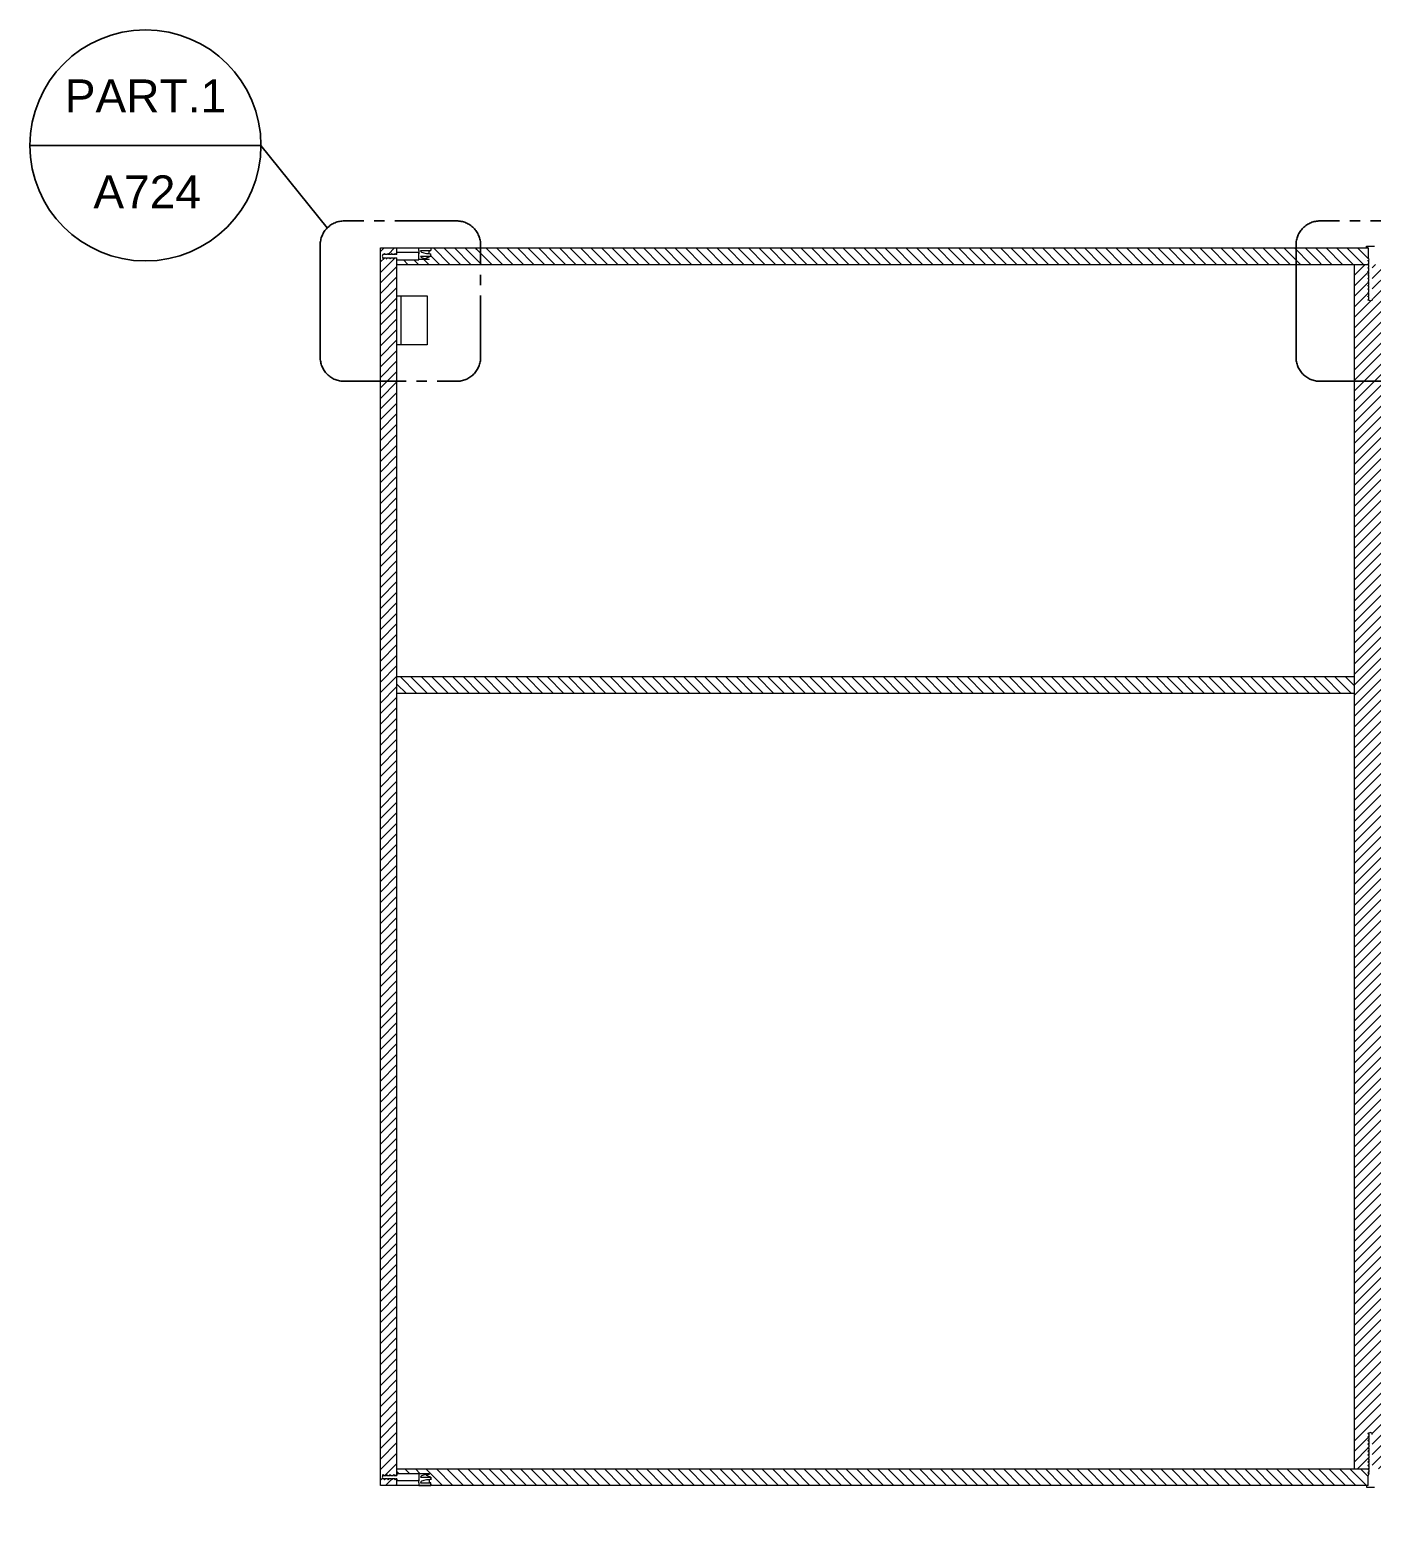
# Model space of a CAD drawing. Header units: inches. Extents: x 71 to 1987, y -506 to 120.
# Drawn here: x 888.1 to 969.4, y -20.8 to 70 of the extents above; entities that cross this region are included whole.
import ezdxf
from ezdxf.enums import TextEntityAlignment as Align

# ---------------------------------------------------------------- set-up
doc = ezdxf.new("R2010")
doc.units = ezdxf.units.IN
doc.header["$MEASUREMENT"] = 0
doc.linetypes.add('ACAD_ISO04W100', pattern=[30, 24, -3, 0, -3])
doc.linetypes.add('CENTER2', pattern=[1.125, 0.75, -0.125, 0.125, -0.125])
doc.layers.add('A-SECT A-MCUT', color=7, linetype='Continuous', lineweight=35)
doc.layers.add('assi', color=4, linetype='ACAD_ISO04W100')
doc.layers.add('viti', color=6, linetype='Continuous')
doc.styles.add('ARIAL', font='arial.ttf')

msp = doc.modelspace()

# ---------------------------------------------------------------- hatches: boundary and pattern name
at = {"layer": 'assi'}
h = msp.add_hatch(dxfattribs=at)
h.set_pattern_fill('ANSI31', color=256, scale=3.6)
h.paths.add_polyline_path([(910.302, 56.153), (910.142, 56.153), (910.116, 56.075), (910.085, 56.106), (910.1, 56.153), (909.925, 56.153), (909.899, 56.075), (909.868, 56.106), (909.884, 56.153), (909.709, 56.153), (909.683, 56.075), (909.652, 56.106), (909.668, 56.153), (909.493, 56.153), (909.467, 56.075), (909.436, 56.106), (909.448, 56.142, -0.339949), (909.44, 56.34), (909.515, 56.34), (909.541, 56.417), (909.572, 56.386), (909.556, 56.34), (909.731, 56.34), (909.757, 56.417), (909.788, 56.386), (909.772, 56.34), (909.947, 56.34), (909.973, 56.417), (910.004, 56.386), (909.988, 56.34), (910.163, 56.34), (910.189, 56.417), (910.22, 56.386), (910.205, 56.34), (910.302, 56.34), (910.302, 56.472), (910.302, 56.746), (909.302, 56.746), (909.302, 48.514), (910.302, 48.514)])
h.paths.add_polyline_path([(910.302, 48.514), (909.302, 48.514), (909.302, -18.254), (910.302, -18.254), (910.302, -17.847), (910.205, -17.847), (910.22, -17.894), (910.194, -17.92), (910.152, -17.847), (909.988, -17.847), (910.004, -17.894), (909.978, -17.92), (909.936, -17.847), (909.772, -17.847), (909.788, -17.894), (909.762, -17.92), (909.72, -17.847), (909.556, -17.847), (909.572, -17.894), (909.545, -17.92), (909.503, -17.847), (909.44, -17.847, -0.339949), (909.448, -17.65), (909.436, -17.614), (909.462, -17.587), (909.504, -17.66), (909.668, -17.66), (909.652, -17.614), (909.678, -17.587), (909.72, -17.66), (909.884, -17.66), (909.868, -17.614), (909.895, -17.587), (909.937, -17.66), (910.1, -17.66), (910.085, -17.614), (910.111, -17.587), (910.153, -17.66), (910.302, -17.66), (910.302, -17.528)])
h.paths.add_polyline_path([(970.302, 48.514), (968.302, 48.514), (968.302, -17.254), (969.151, -17.254), (969.162, -17.243), (969.195, -17.254), (969.209, -17.254), (969.209, -17.083), (969.131, -17.057), (969.162, -17.026), (969.209, -17.042), (969.209, -16.867), (969.131, -16.841), (969.162, -16.81), (969.209, -16.826), (969.209, -16.651), (969.131, -16.625), (969.162, -16.594), (969.209, -16.61), (969.209, -16.435), (969.131, -16.409), (969.162, -16.378), (969.209, -16.393), (969.209, -16.219), (969.131, -16.192), (969.162, -16.162), (969.209, -16.177), (969.209, -16.002), (969.131, -15.976), (969.162, -15.945), (969.209, -15.961), (969.209, -15.786), (969.131, -15.76), (969.162, -15.729), (969.209, -15.745), (969.209, -15.57), (969.131, -15.544), (969.162, -15.513), (969.209, -15.529), (969.209, -15.354), (969.131, -15.328), (969.162, -15.297), (969.209, -15.312), (969.209, -15.138), (969.131, -15.112), (969.162, -15.081), (969.198, -15.093, -0.339949), (969.396, -15.085), (969.396, -15.159), (969.473, -15.185), (969.442, -15.216), (969.396, -15.201), (969.396, -15.375), (969.473, -15.401), (969.442, -15.432), (969.396, -15.417), (969.396, -15.592), (969.473, -15.618), (969.442, -15.649), (969.396, -15.633), (969.396, -15.808), (969.473, -15.834), (969.442, -15.865), (969.396, -15.849), (969.396, -16.024), (969.473, -16.05), (969.442, -16.081), (969.396, -16.065), (969.396, -16.24), (969.473, -16.266), (969.442, -16.297), (969.396, -16.281), (969.396, -16.456), (969.473, -16.482), (969.442, -16.513), (969.396, -16.498), (969.396, -16.673), (969.473, -16.699), (969.442, -16.729), (969.396, -16.714), (969.396, -16.889), (969.473, -16.915), (969.442, -16.946), (969.396, -16.93), (969.396, -17.105), (969.473, -17.131), (969.442, -17.162), (969.396, -17.146), (969.396, -17.254), (970.302, -17.254)])
h.paths.add_polyline_path([(970.302, 55.746), (969.396, 55.746), (969.396, 55.639), (969.442, 55.655), (969.469, 55.628), (969.442, 55.613), (969.396, 55.598), (969.396, 55.423), (969.442, 55.438), (969.469, 55.412), (969.442, 55.397), (969.396, 55.381), (969.396, 55.206), (969.442, 55.222), (969.469, 55.196), (969.442, 55.181), (969.396, 55.165), (969.396, 54.99), (969.442, 55.006), (969.469, 54.98), (969.442, 54.965), (969.396, 54.949), (969.396, 54.774), (969.442, 54.79), (969.469, 54.764), (969.442, 54.748), (969.396, 54.733), (969.396, 54.558), (969.442, 54.574), (969.469, 54.547), (969.442, 54.532), (969.396, 54.517), (969.396, 54.342), (969.442, 54.357), (969.469, 54.331), (969.442, 54.316), (969.396, 54.3), (969.396, 54.126), (969.442, 54.141), (969.469, 54.115), (969.442, 54.1), (969.396, 54.084), (969.396, 53.909), (969.442, 53.925), (969.469, 53.899), (969.442, 53.884), (969.396, 53.868), (969.396, 53.693), (969.442, 53.709), (969.469, 53.683), (969.442, 53.668), (969.396, 53.652), (969.396, 53.578, -0.339949), (969.198, 53.585), (969.162, 53.573), (969.136, 53.599), (969.162, 53.615), (969.209, 53.63), (969.209, 53.805), (969.162, 53.789), (969.136, 53.816), (969.162, 53.831), (969.209, 53.846), (969.209, 54.021), (969.162, 54.006), (969.136, 54.032), (969.162, 54.047), (969.209, 54.063), (969.209, 54.238), (969.162, 54.222), (969.136, 54.248), (969.162, 54.263), (969.209, 54.279), (969.209, 54.454), (969.162, 54.438), (969.136, 54.464), (969.162, 54.479), (969.209, 54.495), (969.209, 54.67), (969.162, 54.654), (969.136, 54.68), (969.162, 54.696), (969.209, 54.711), (969.209, 54.886), (969.162, 54.87), (969.136, 54.897), (969.162, 54.912), (969.209, 54.927), (969.209, 55.102), (969.162, 55.087), (969.136, 55.113), (969.162, 55.128), (969.209, 55.144), (969.209, 55.318), (969.162, 55.303), (969.136, 55.329), (969.162, 55.344), (969.209, 55.36), (969.209, 55.535), (969.162, 55.519), (969.136, 55.545), (969.162, 55.56), (969.209, 55.576), (969.209, 55.746), (969.195, 55.746), (969.162, 55.735), (969.151, 55.746), (968.302, 55.746), (968.302, 48.514), (970.302, 48.514)])
h.paths.add_polyline_path([(1029.302, 56.746), (1028.302, 56.746), (1028.302, 56.34), (1028.4, 56.34), (1028.384, 56.386), (1028.415, 56.417), (1028.441, 56.34), (1028.616, 56.34), (1028.6, 56.386), (1028.631, 56.417), (1028.657, 56.34), (1028.832, 56.34), (1028.817, 56.386), (1028.848, 56.417), (1028.874, 56.34), (1029.048, 56.34), (1029.033, 56.386), (1029.064, 56.417), (1029.09, 56.34), (1029.164, 56.34, -0.339949), (1029.156, 56.142), (1029.168, 56.106), (1029.137, 56.075), (1029.111, 56.153), (1028.936, 56.153), (1028.952, 56.106), (1028.921, 56.075), (1028.895, 56.153), (1028.72, 56.153), (1028.736, 56.106), (1028.705, 56.075), (1028.679, 56.153), (1028.504, 56.153), (1028.52, 56.106), (1028.489, 56.075), (1028.463, 56.153), (1028.302, 56.153), (1028.302, 56.021), (1028.302, -17.66), (1028.463, -17.66), (1028.478, -17.614), (1028.494, -17.587), (1028.566, -17.66), (1028.679, -17.66), (1028.695, -17.614), (1028.71, -17.587), (1028.783, -17.66), (1028.895, -17.66), (1028.911, -17.614), (1028.926, -17.587), (1028.999, -17.66), (1029.111, -17.66), (1029.127, -17.614), (1029.142, -17.587), (1029.146, -17.639, -0.36519), (1029.164, -17.847), (1029.09, -17.847), (1029.074, -17.894), (1029.059, -17.92), (1028.986, -17.847), (1028.874, -17.847), (1028.858, -17.894), (1028.843, -17.92), (1028.77, -17.847), (1028.657, -17.847), (1028.642, -17.894), (1028.627, -17.92), (1028.554, -17.847), (1028.441, -17.847), (1028.426, -17.894), (1028.41, -17.92), (1028.338, -17.847), (1028.302, -17.847), (1028.302, -17.979), (1028.302, -18.254), (1029.302, -18.254)])
h.paths.add_polyline_path([(909.559, -37.106), (908.881, -37.106), (908.792, -37.056), (908.759, -37.056), (908.759, -36.656), (908.792, -36.656), (908.881, -36.606), (909.559, -36.606), (909.559, -36.356), (908.559, -36.356), (908.559, -44.588), (909.559, -44.588)])
h.paths.add_polyline_path([(909.559, -44.588), (908.559, -44.588), (908.559, -111.356), (909.559, -111.356), (909.559, -111.106), (908.881, -111.106), (908.792, -111.056), (908.759, -111.056), (908.759, -110.656), (908.792, -110.656), (908.881, -110.606), (909.559, -110.606)])
h.paths.add_polyline_path([(969.559, -44.588), (967.559, -44.588), (967.559, -110.356), (968.309, -110.356), (968.309, -109.556), (968.759, -109.556), (968.809, -109.677), (968.809, -110.356), (969.559, -110.356)])
h.paths.add_polyline_path([(969.559, -37.356), (968.809, -37.356), (968.809, -38.156), (968.359, -38.156), (968.309, -38.034), (968.309, -37.356), (967.559, -37.356), (967.559, -44.588), (969.559, -44.588)])
h.paths.add_polyline_path([(1028.559, -36.356), (1027.559, -36.356), (1027.559, -36.606), (1028.359, -36.606), (1028.359, -37.056), (1028.238, -37.106), (1027.559, -37.106), (1027.559, -110.606), (1028.359, -110.606), (1028.359, -111.056), (1028.238, -111.106), (1027.559, -111.106), (1027.559, -111.356), (1028.559, -111.356)])

# ---------------------------------------------------------------- linework, layer by layer
for p, q in [((909.302, -18.254), (909.302, 56.746)), ((909.302, 56.746), (969.158, 56.746)), ((910.302, 56.34), (910.302, 56.746)), ((910.302, -17.66), (910.302, 56.153)), ((910.302, 55.746), (969.209, 55.746)), ((968.302, 55.746), (968.302, -17.254)), ((968.302, 30.746), (910.302, 30.746)), ((968.302, 29.746), (910.302, 29.746)), ((910.302, -17.254), (969.151, -17.254)), ((910.302, -18.254), (910.302, -17.847)), ((969.195, -17.254), (969.209, -17.254)), ((969.158, -18.254), (909.302, -18.254))]:
    msp.add_line(p, q)
at = {"layer": 'A-SECT A-MCUT'}
for p, q in [((888.059, 62.959), (902.059, 62.959)), ((902.059, 62.959), (906.077, 57.959))]:
    msp.add_line(p, q, dxfattribs=at)
at = {"layer": 'A-SECT A-MCUT', "linetype": 'CENTER2', "ltscale": 5}
for points in [[(905.65, 50.121, 0.414214), (907.108, 48.663), (913.914, 48.663, 0.414214), (915.372, 50.121), (915.372, 56.927, 0.414214), (913.914, 58.386), (907.108, 58.386, 0.414214), (905.65, 56.927), (905.65, 50.121), (905.65, 56.927)], [(964.787, 50.121, 0.414214), (966.245, 48.663), (973.051, 48.663, 0.414214), (974.51, 50.121), (974.51, 56.927, 0.414214), (973.051, 58.386), (966.245, 58.386, 0.414214), (964.787, 56.927), (964.787, 50.121), (964.787, 56.927)]]:
    msp.add_lwpolyline(points, format="xyb", dxfattribs=at)
at = {"layer": 'A-SECT A-MCUT'}
msp.add_circle((895.059, 62.959), 7, dxfattribs=at)
at = {"layer": 'assi', "linetype": 'Continuous'}
for p, q in [((912.875, 55.746), (912.351, 56.27)), ((913.511, 55.746), (912.511, 56.746)), ((914.147, 55.746), (913.147, 56.746)), ((914.784, 55.746), (913.784, 56.746)), ((915.141, 56.026), (914.42, 56.746)), ((915.141, 56.662), (915.056, 56.746)), ((916.056, 55.746), (915.141, 56.662)), ((916.693, 55.746), (915.693, 56.746)), ((917.329, 55.746), (916.329, 56.746)), ((917.966, 55.746), (916.966, 56.746)), ((918.602, 55.746), (917.602, 56.746)), ((919.238, 55.746), (918.238, 56.746)), ((919.875, 55.746), (918.875, 56.746)), ((920.511, 55.746), (919.511, 56.746)), ((921.148, 55.746), (920.148, 56.746)), ((921.784, 55.746), (920.784, 56.746)), ((922.42, 55.746), (921.42, 56.746)), ((923.057, 55.746), (922.057, 56.746)), ((923.693, 55.746), (922.693, 56.746)), ((924.33, 55.746), (923.33, 56.746)), ((924.966, 55.746), (923.966, 56.746)), ((925.602, 55.746), (924.602, 56.746)), ((926.239, 55.746), (925.239, 56.746)), ((926.875, 55.746), (925.875, 56.746)), ((927.512, 55.746), (926.512, 56.746)), ((928.148, 55.746), (927.148, 56.746)), ((928.784, 55.746), (927.784, 56.746)), ((929.421, 55.746), (928.421, 56.746)), ((930.057, 55.746), (929.057, 56.746)), ((930.694, 55.746), (929.694, 56.746)), ((931.33, 55.746), (930.33, 56.746)), ((931.966, 55.746), (930.966, 56.746)), ((932.603, 55.746), (931.603, 56.746)), ((933.239, 55.746), (932.239, 56.746)), ((933.876, 55.746), (932.876, 56.746)), ((934.512, 55.746), (933.512, 56.746)), ((935.148, 55.746), (934.148, 56.746)), ((935.785, 55.746), (934.785, 56.746)), ((936.421, 55.746), (935.421, 56.746)), ((937.058, 55.746), (936.058, 56.746)), ((937.694, 55.746), (936.694, 56.746)), ((938.33, 55.746), (937.33, 56.746)), ((938.967, 55.746), (937.967, 56.746)), ((939.603, 55.746), (938.603, 56.746)), ((940.24, 55.746), (939.24, 56.746)), ((940.876, 55.746), (939.876, 56.746)), ((941.512, 55.746), (940.512, 56.746)), ((942.149, 55.746), (941.149, 56.746)), ((942.785, 55.746), (941.785, 56.746)), ((943.422, 55.746), (942.422, 56.746)), ((944.058, 55.746), (943.058, 56.746)), ((944.694, 55.746), (943.694, 56.746)), ((945.331, 55.746), (944.331, 56.746)), ((945.967, 55.746), (944.967, 56.746)), ((946.604, 55.746), (945.604, 56.746)), ((947.24, 55.746), (946.24, 56.746)), ((947.876, 55.746), (946.876, 56.746)), ((948.513, 55.746), (947.513, 56.746)), ((949.149, 55.746), (948.149, 56.746)), ((949.785, 55.746), (948.785, 56.746)), ((950.422, 55.746), (949.422, 56.746)), ((951.058, 55.746), (950.058, 56.746)), ((951.695, 55.746), (950.695, 56.746)), ((952.331, 55.746), (951.331, 56.746)), ((952.967, 55.746), (951.967, 56.746)), ((953.604, 55.746), (952.604, 56.746)), ((954.24, 55.746), (953.24, 56.746)), ((954.877, 55.746), (953.877, 56.746)), ((955.513, 55.746), (954.513, 56.746)), ((956.149, 55.746), (955.149, 56.746)), ((956.786, 55.746), (955.786, 56.746)), ((957.422, 55.746), (956.422, 56.746)), ((958.059, 55.746), (957.059, 56.746)), ((958.695, 55.746), (957.695, 56.746)), ((959.331, 55.746), (958.331, 56.746)), ((959.968, 55.746), (958.968, 56.746)), ((960.604, 55.746), (959.604, 56.746)), ((961.241, 55.746), (960.241, 56.746)), ((961.877, 55.746), (960.877, 56.746)), ((962.513, 55.746), (961.513, 56.746)), ((963.15, 55.746), (962.15, 56.746)), ((963.786, 55.746), (962.786, 56.746)), ((964.423, 55.746), (963.423, 56.746)), ((965.059, 55.746), (964.059, 56.746)), ((965.695, 55.746), (964.695, 56.746)), ((966.162, 55.916), (965.332, 56.746)), ((966.162, 56.552), (965.968, 56.746)), ((966.968, 55.746), (966.162, 56.552)), ((967.605, 55.746), (966.605, 56.746)), ((968.241, 55.746), (967.241, 56.746)), ((968.877, 55.746), (967.877, 56.746)), ((969.178, 56.082), (968.514, 56.746)), ((969.158, 56.739), (969.15, 56.746)), ((910.329, 55.746), (910.302, 55.773)), ((910.965, 55.746), (910.691, 56.021)), ((911.602, 55.746), (911.327, 56.021)), ((912.238, 55.746), (911.938, 56.046)), ((915.42, 55.746), (915.141, 56.026)), ((966.332, 55.746), (966.162, 55.916)), ((910.873, 29.746), (910.302, 30.317)), ((911.509, 29.746), (910.509, 30.746)), ((912.146, 29.746), (911.146, 30.746)), ((912.782, 29.746), (911.782, 30.746)), ((913.419, 29.746), (912.419, 30.746)), ((914.055, 29.746), (913.055, 30.746)), ((914.691, 29.746), (913.691, 30.746)), ((915.328, 29.746), (914.328, 30.746)), ((915.964, 29.746), (914.964, 30.746)), ((916.601, 29.746), (915.601, 30.746)), ((917.237, 29.746), (916.237, 30.746)), ((917.873, 29.746), (916.873, 30.746)), ((918.51, 29.746), (917.51, 30.746)), ((919.146, 29.746), (918.146, 30.746)), ((919.783, 29.746), (918.783, 30.746)), ((920.419, 29.746), (919.419, 30.746)), ((921.055, 29.746), (920.055, 30.746)), ((921.692, 29.746), (920.692, 30.746)), ((922.328, 29.746), (921.328, 30.746)), ((922.965, 29.746), (921.965, 30.746)), ((923.601, 29.746), (922.601, 30.746)), ((924.237, 29.746), (923.237, 30.746)), ((924.874, 29.746), (923.874, 30.746)), ((925.51, 29.746), (924.51, 30.746)), ((926.147, 29.746), (925.147, 30.746)), ((926.783, 29.746), (925.783, 30.746)), ((927.419, 29.746), (926.419, 30.746)), ((928.056, 29.746), (927.056, 30.746)), ((928.692, 29.746), (927.692, 30.746)), ((929.329, 29.746), (928.329, 30.746)), ((929.965, 29.746), (928.965, 30.746)), ((930.601, 29.746), (929.601, 30.746)), ((931.238, 29.746), (930.238, 30.746)), ((931.874, 29.746), (930.874, 30.746)), ((932.511, 29.746), (931.511, 30.746)), ((933.147, 29.746), (932.147, 30.746)), ((933.783, 29.746), (932.783, 30.746)), ((934.42, 29.746), (933.42, 30.746)), ((935.056, 29.746), (934.056, 30.746)), ((935.693, 29.746), (934.693, 30.746)), ((936.329, 29.746), (935.329, 30.746)), ((936.965, 29.746), (935.965, 30.746)), ((937.602, 29.746), (936.602, 30.746)), ((938.238, 29.746), (937.238, 30.746)), ((938.875, 29.746), (937.875, 30.746)), ((939.511, 29.746), (938.511, 30.746)), ((940.147, 29.746), (939.147, 30.746)), ((940.784, 29.746), (939.784, 30.746)), ((941.42, 29.746), (940.42, 30.746)), ((942.056, 29.746), (941.056, 30.746)), ((942.693, 29.746), (941.693, 30.746)), ((943.329, 29.746), (942.329, 30.746)), ((943.966, 29.746), (942.966, 30.746)), ((944.602, 29.746), (943.602, 30.746)), ((945.238, 29.746), (944.238, 30.746)), ((945.875, 29.746), (944.875, 30.746)), ((946.511, 29.746), (945.511, 30.746)), ((947.148, 29.746), (946.148, 30.746)), ((947.784, 29.746), (946.784, 30.746)), ((948.42, 29.746), (947.42, 30.746)), ((949.057, 29.746), (948.057, 30.746)), ((949.693, 29.746), (948.693, 30.746)), ((950.33, 29.746), (949.33, 30.746)), ((950.966, 29.746), (949.966, 30.746)), ((951.602, 29.746), (950.602, 30.746)), ((952.239, 29.746), (951.239, 30.746)), ((952.875, 29.746), (951.875, 30.746)), ((953.512, 29.746), (952.512, 30.746)), ((954.148, 29.746), (953.148, 30.746)), ((954.784, 29.746), (953.784, 30.746)), ((955.421, 29.746), (954.421, 30.746)), ((956.057, 29.746), (955.057, 30.746)), ((956.694, 29.746), (955.694, 30.746)), ((957.33, 29.746), (956.33, 30.746)), ((957.966, 29.746), (956.966, 30.746)), ((958.603, 29.746), (957.603, 30.746)), ((959.239, 29.746), (958.239, 30.746)), ((959.876, 29.746), (958.876, 30.746)), ((960.512, 29.746), (959.512, 30.746)), ((961.148, 29.746), (960.148, 30.746)), ((961.785, 29.746), (960.785, 30.746)), ((962.421, 29.746), (961.421, 30.746)), ((963.058, 29.746), (962.058, 30.746)), ((963.694, 29.746), (962.694, 30.746)), ((964.33, 29.746), (963.33, 30.746)), ((964.967, 29.746), (963.967, 30.746)), ((965.603, 29.746), (964.603, 30.746)), ((966.24, 29.746), (965.24, 30.746)), ((966.876, 29.746), (965.876, 30.746)), ((967.512, 29.746), (966.512, 30.746)), ((968.149, 29.746), (967.149, 30.746)), ((968.302, 30.229), (967.785, 30.746)), ((910.418, -17.528), (910.302, -17.413)), ((911.054, -17.528), (910.78, -17.254)), ((911.716, -17.554), (911.416, -17.254)), ((913.053, -18.254), (912.053, -17.254)), ((913.689, -18.254), (912.689, -17.254)), ((914.325, -18.254), (913.325, -17.254)), ((914.962, -18.254), (913.962, -17.254)), ((915.598, -18.254), (914.598, -17.254)), ((916.235, -18.254), (915.235, -17.254)), ((916.871, -18.254), (915.871, -17.254)), ((917.507, -18.254), (916.507, -17.254)), ((918.144, -18.254), (917.144, -17.254)), ((918.78, -18.254), (917.78, -17.254)), ((919.417, -18.254), (918.417, -17.254)), ((920.053, -18.254), (919.053, -17.254)), ((920.689, -18.254), (919.689, -17.254)), ((921.326, -18.254), (920.326, -17.254)), ((921.962, -18.254), (920.962, -17.254)), ((922.599, -18.254), (921.599, -17.254)), ((923.235, -18.254), (922.235, -17.254)), ((923.871, -18.254), (922.871, -17.254)), ((924.508, -18.254), (923.508, -17.254)), ((925.144, -18.254), (924.144, -17.254)), ((925.78, -18.254), (924.78, -17.254)), ((926.417, -18.254), (925.417, -17.254)), ((927.053, -18.254), (926.053, -17.254)), ((927.69, -18.254), (926.69, -17.254)), ((928.326, -18.254), (927.326, -17.254)), ((928.962, -18.254), (927.962, -17.254)), ((929.599, -18.254), (928.599, -17.254)), ((930.235, -18.254), (929.235, -17.254)), ((930.872, -18.254), (929.872, -17.254)), ((931.508, -18.254), (930.508, -17.254)), ((932.144, -18.254), (931.144, -17.254)), ((932.781, -18.254), (931.781, -17.254)), ((933.417, -18.254), (932.417, -17.254)), ((934.054, -18.254), (933.054, -17.254)), ((934.69, -18.254), (933.69, -17.254)), ((935.326, -18.254), (934.326, -17.254)), ((935.963, -18.254), (934.963, -17.254)), ((936.599, -18.254), (935.599, -17.254)), ((937.236, -18.254), (936.236, -17.254)), ((937.872, -18.254), (936.872, -17.254)), ((938.508, -18.254), (937.508, -17.254)), ((939.145, -18.254), (938.145, -17.254)), ((939.781, -18.254), (938.781, -17.254)), ((940.418, -18.254), (939.418, -17.254)), ((941.054, -18.254), (940.054, -17.254)), ((941.69, -18.254), (940.69, -17.254)), ((942.327, -18.254), (941.327, -17.254)), ((942.963, -18.254), (941.963, -17.254)), ((943.6, -18.254), (942.6, -17.254)), ((944.236, -18.254), (943.236, -17.254)), ((944.872, -18.254), (943.872, -17.254)), ((945.509, -18.254), (944.509, -17.254)), ((946.145, -18.254), (945.145, -17.254)), ((946.782, -18.254), (945.782, -17.254)), ((947.418, -18.254), (946.418, -17.254)), ((948.054, -18.254), (947.054, -17.254)), ((948.691, -18.254), (947.691, -17.254)), ((949.327, -18.254), (948.327, -17.254)), ((949.964, -18.254), (948.964, -17.254)), ((950.6, -18.254), (949.6, -17.254)), ((951.236, -18.254), (950.236, -17.254)), ((951.873, -18.254), (950.873, -17.254)), ((952.509, -18.254), (951.509, -17.254)), ((953.146, -18.254), (952.146, -17.254)), ((953.782, -18.254), (952.782, -17.254)), ((954.418, -18.254), (953.418, -17.254)), ((955.055, -18.254), (954.055, -17.254)), ((955.691, -18.254), (954.691, -17.254)), ((956.328, -18.254), (955.328, -17.254)), ((956.964, -18.254), (955.964, -17.254)), ((957.6, -18.254), (956.6, -17.254)), ((958.237, -18.254), (957.237, -17.254)), ((958.873, -18.254), (957.873, -17.254)), ((959.509, -18.254), (958.509, -17.254)), ((960.146, -18.254), (959.146, -17.254)), ((960.782, -18.254), (959.782, -17.254)), ((961.419, -18.254), (960.419, -17.254)), ((962.055, -18.254), (961.055, -17.254)), ((962.691, -18.254), (961.691, -17.254)), ((963.328, -18.254), (962.328, -17.254)), ((963.964, -18.254), (962.964, -17.254)), ((964.601, -18.254), (963.601, -17.254)), ((965.237, -18.254), (964.237, -17.254)), ((965.873, -18.254), (964.873, -17.254)), ((966.51, -18.254), (965.51, -17.254)), ((967.146, -18.254), (966.146, -17.254)), ((967.783, -18.254), (966.783, -17.254)), ((968.419, -18.254), (967.419, -17.254)), ((969.055, -18.254), (968.055, -17.254)), ((969.158, -17.72), (968.692, -17.254)), ((912.416, -18.254), (912.348, -18.186))]:
    msp.add_line(p, q, dxfattribs=at)
at = {"layer": 'viti'}
for p, q in [((909.515, 56.34), (909.44, 56.34)), ((909.53, 56.386), (909.515, 56.34)), ((909.545, 56.413), (909.53, 56.386)), ((909.572, 56.386), (909.545, 56.413)), ((909.556, 56.34), (909.572, 56.386)), ((909.731, 56.34), (909.556, 56.34)), ((909.747, 56.386), (909.731, 56.34)), ((909.762, 56.413), (909.747, 56.386)), ((909.788, 56.386), (909.762, 56.413)), ((909.772, 56.34), (909.788, 56.386)), ((909.947, 56.34), (909.772, 56.34)), ((909.963, 56.386), (909.947, 56.34)), ((909.978, 56.413), (909.963, 56.386)), ((910.004, 56.386), (909.978, 56.413)), ((909.988, 56.34), (910.004, 56.386)), ((910.163, 56.34), (909.988, 56.34)), ((910.179, 56.386), (910.163, 56.34)), ((910.194, 56.413), (910.179, 56.386)), ((910.22, 56.386), (910.194, 56.413)), ((910.205, 56.34), (910.22, 56.386)), ((910.302, 56.34), (910.205, 56.34)), ((910.302, 56.34), (910.302, 56.472)), ((911.622, 56.472), (910.302, 56.472)), ((911.622, 56.597), (911.622, 56.746)), ((911.622, 56.746), (912.348, 56.746)), ((911.622, 56.597), (911.622, 56.396)), ((911.622, 56.021), (911.622, 56.472)), ((911.622, 56.046), (911.622, 56.396)), ((911.726, 56.595), (912.348, 56.597)), ((912.257, 56.398), (912.257, 56.547)), ((912.348, 56.746), (912.348, 56.597)), ((912.351, 56.251), (912.351, 56.396)), ((912.351, 56.296), (912.351, 56.251)), ((969.058, 56.746), (969.058, 56.846)), ((969.058, 56.846), (969.547, 56.846)), ((969.158, 56.746), (969.058, 56.746)), ((969.158, 56.746), (969.158, 56.146)), ((909.452, 56.153), (909.436, 56.106)), ((909.436, 56.106), (909.462, 56.08)), ((909.44, 56.153), (909.452, 56.153)), ((909.462, 56.08), (909.477, 56.106)), ((909.477, 56.106), (909.493, 56.153)), ((909.493, 56.153), (909.668, 56.153)), ((909.668, 56.153), (909.652, 56.106)), ((909.652, 56.106), (909.678, 56.08)), ((909.678, 56.08), (909.694, 56.106)), ((909.694, 56.106), (909.709, 56.153)), ((909.709, 56.153), (909.884, 56.153)), ((909.884, 56.153), (909.868, 56.106)), ((909.868, 56.106), (909.895, 56.08)), ((909.895, 56.08), (909.91, 56.106)), ((909.91, 56.106), (909.925, 56.153)), ((909.925, 56.153), (910.1, 56.153)), ((910.1, 56.153), (910.085, 56.106)), ((910.085, 56.106), (910.111, 56.08)), ((910.111, 56.08), (910.126, 56.106)), ((910.126, 56.106), (910.142, 56.153)), ((910.142, 56.153), (910.302, 56.153)), ((910.302, 56.021), (910.302, 56.153)), ((910.302, 56.021), (911.622, 56.021)), ((912.26, 56.046), (911.622, 56.046)), ((911.73, 56.251), (912.351, 56.251)), ((912.084, 56.094), (912.084, 56.151)), ((912.26, 56.046), (912.26, 56.076)), ((969.136, 55.978), (969.162, 55.993)), ((969.162, 55.951), (969.136, 55.978)), ((969.136, 55.761), (969.162, 55.776)), ((969.162, 55.735), (969.136, 55.761)), ((969.136, 55.545), (969.162, 55.56)), ((969.162, 55.519), (969.136, 55.545)), ((969.162, 55.993), (969.209, 56.008)), ((969.209, 55.967), (969.162, 55.951)), ((969.162, 55.776), (969.209, 55.792)), ((969.209, 55.751), (969.162, 55.735)), ((969.162, 55.56), (969.209, 55.576)), ((969.209, 55.535), (969.162, 55.519)), ((969.162, 55.344), (969.209, 55.36)), ((969.209, 55.792), (969.209, 55.967)), ((969.209, 55.576), (969.209, 55.751)), ((969.209, 55.36), (969.209, 55.535)), ((969.136, 55.329), (969.162, 55.344)), ((969.162, 55.303), (969.136, 55.329)), ((969.136, 55.113), (969.162, 55.128)), ((969.162, 55.087), (969.136, 55.113)), ((969.136, 54.897), (969.162, 54.912)), ((969.162, 54.87), (969.136, 54.897)), ((969.136, 54.68), (969.162, 54.696)), ((969.162, 54.654), (969.136, 54.68)), ((969.136, 54.464), (969.162, 54.479)), ((969.162, 54.438), (969.136, 54.464)), ((969.209, 55.318), (969.162, 55.303)), ((969.162, 55.128), (969.209, 55.144)), ((969.209, 55.102), (969.162, 55.087)), ((969.162, 54.912), (969.209, 54.927)), ((969.209, 54.886), (969.162, 54.87)), ((969.162, 54.696), (969.209, 54.711)), ((969.209, 54.67), (969.162, 54.654)), ((969.162, 54.479), (969.209, 54.495)), ((969.209, 54.454), (969.162, 54.438)), ((969.209, 55.144), (969.209, 55.318)), ((969.209, 54.927), (969.209, 55.102)), ((969.209, 54.711), (969.209, 54.886)), ((969.209, 54.495), (969.209, 54.67)), ((969.209, 54.279), (969.209, 54.454)), ((910.302, 53.846), (912.127, 53.846)), ((910.552, 50.87), (910.552, 53.846)), ((912.127, 53.846), (912.127, 50.87)), ((969.136, 54.248), (969.162, 54.263)), ((969.162, 54.222), (969.136, 54.248)), ((969.136, 54.032), (969.162, 54.047)), ((969.162, 54.006), (969.136, 54.032)), ((969.136, 53.816), (969.162, 53.831)), ((969.162, 53.789), (969.136, 53.816)), ((969.136, 53.599), (969.162, 53.615)), ((969.162, 53.573), (969.136, 53.599)), ((969.162, 54.263), (969.209, 54.279)), ((969.209, 54.238), (969.162, 54.222)), ((969.162, 54.047), (969.209, 54.063)), ((969.209, 54.021), (969.162, 54.006)), ((969.162, 53.831), (969.209, 53.846)), ((969.209, 53.805), (969.162, 53.789)), ((969.162, 53.615), (969.209, 53.63)), ((969.209, 53.589), (969.162, 53.573)), ((969.209, 54.063), (969.209, 54.238)), ((969.209, 53.846), (969.209, 54.021)), ((969.209, 53.63), (969.209, 53.805)), ((969.209, 53.578), (969.209, 53.589)), ((969.396, 53.652), (969.396, 53.578)), ((912.127, 50.87), (910.302, 50.87)), ((969.162, -15.081), (969.136, -15.107)), ((969.136, -15.107), (969.162, -15.122)), ((969.162, -15.297), (969.136, -15.323)), ((969.136, -15.323), (969.162, -15.338)), ((969.209, -15.096), (969.162, -15.081)), ((969.162, -15.122), (969.209, -15.138)), ((969.209, -15.312), (969.162, -15.297)), ((969.162, -15.338), (969.209, -15.354)), ((969.209, -15.085), (969.209, -15.096)), ((969.209, -15.138), (969.209, -15.312)), ((969.209, -15.354), (969.209, -15.529)), ((969.396, -15.159), (969.396, -15.085)), ((969.162, -15.513), (969.136, -15.539)), ((969.136, -15.539), (969.162, -15.554)), ((969.162, -15.729), (969.136, -15.755)), ((969.136, -15.755), (969.162, -15.771)), ((969.162, -15.945), (969.136, -15.972)), ((969.136, -15.972), (969.162, -15.987)), ((969.162, -16.162), (969.136, -16.188)), ((969.136, -16.188), (969.162, -16.203)), ((969.209, -15.529), (969.162, -15.513)), ((969.162, -15.554), (969.209, -15.57)), ((969.209, -15.745), (969.162, -15.729)), ((969.162, -15.771), (969.209, -15.786)), ((969.209, -15.961), (969.162, -15.945)), ((969.162, -15.987), (969.209, -16.002)), ((969.209, -16.177), (969.162, -16.162)), ((969.162, -16.203), (969.209, -16.219)), ((969.209, -15.57), (969.209, -15.745)), ((969.209, -15.786), (969.209, -15.961)), ((969.209, -16.002), (969.209, -16.177)), ((969.209, -16.219), (969.209, -16.393)), ((969.162, -16.378), (969.136, -16.404)), ((969.136, -16.404), (969.162, -16.419)), ((969.162, -16.594), (969.136, -16.62)), ((969.136, -16.62), (969.162, -16.635)), ((969.162, -16.81), (969.136, -16.836)), ((969.136, -16.836), (969.162, -16.851)), ((969.162, -17.026), (969.136, -17.053)), ((969.136, -17.053), (969.162, -17.068)), ((969.209, -16.393), (969.162, -16.378)), ((969.162, -16.419), (969.209, -16.435)), ((969.209, -16.61), (969.162, -16.594)), ((969.162, -16.635), (969.209, -16.651)), ((969.209, -16.826), (969.162, -16.81)), ((969.162, -16.851), (969.209, -16.867)), ((969.209, -17.042), (969.162, -17.026)), ((969.162, -17.068), (969.209, -17.083)), ((969.209, -16.435), (969.209, -16.61)), ((969.209, -16.651), (969.209, -16.826)), ((969.209, -16.867), (969.209, -17.042)), ((969.209, -17.083), (969.209, -17.258)), ((909.436, -17.614), (909.462, -17.587)), ((909.452, -17.66), (909.436, -17.614)), ((909.44, -17.66), (909.452, -17.66)), ((909.515, -17.847), (909.44, -17.847)), ((909.462, -17.587), (909.477, -17.614)), ((909.477, -17.614), (909.493, -17.66)), ((909.493, -17.66), (909.668, -17.66)), ((909.53, -17.894), (909.515, -17.847)), ((909.545, -17.92), (909.53, -17.894)), ((909.572, -17.894), (909.545, -17.92)), ((909.731, -17.847), (909.556, -17.847)), ((909.556, -17.847), (909.572, -17.894)), ((909.652, -17.614), (909.678, -17.587)), ((909.668, -17.66), (909.652, -17.614)), ((909.678, -17.587), (909.694, -17.614)), ((909.694, -17.614), (909.709, -17.66)), ((909.709, -17.66), (909.884, -17.66)), ((909.747, -17.894), (909.731, -17.847)), ((909.762, -17.92), (909.747, -17.894)), ((909.788, -17.894), (909.762, -17.92)), ((909.947, -17.847), (909.772, -17.847)), ((909.772, -17.847), (909.788, -17.894)), ((909.868, -17.614), (909.895, -17.587)), ((909.884, -17.66), (909.868, -17.614)), ((909.895, -17.587), (909.91, -17.614)), ((909.91, -17.614), (909.925, -17.66)), ((909.925, -17.66), (910.1, -17.66)), ((909.963, -17.894), (909.947, -17.847)), ((909.978, -17.92), (909.963, -17.894)), ((910.004, -17.894), (909.978, -17.92)), ((910.163, -17.847), (909.988, -17.847)), ((909.988, -17.847), (910.004, -17.894)), ((910.085, -17.614), (910.111, -17.587)), ((910.1, -17.66), (910.085, -17.614)), ((910.111, -17.587), (910.126, -17.614)), ((910.126, -17.614), (910.142, -17.66)), ((910.142, -17.66), (910.302, -17.66)), ((910.179, -17.894), (910.163, -17.847)), ((910.194, -17.92), (910.179, -17.894)), ((910.22, -17.894), (910.194, -17.92)), ((910.302, -17.847), (910.205, -17.847)), ((910.205, -17.847), (910.22, -17.894)), ((910.302, -17.528), (910.302, -17.66)), ((910.302, -17.528), (911.622, -17.528)), ((910.302, -17.847), (910.302, -17.979)), ((911.622, -17.979), (910.302, -17.979)), ((911.622, -17.528), (911.622, -17.979)), ((912.26, -17.554), (911.622, -17.554)), ((911.622, -17.554), (911.622, -17.904)), ((911.622, -18.104), (911.622, -17.904)), ((911.622, -18.104), (911.622, -18.254)), ((911.726, -18.103), (912.348, -18.104)), ((911.73, -17.758), (912.351, -17.758)), ((912.084, -17.602), (912.084, -17.658)), ((912.257, -17.906), (912.257, -18.054)), ((912.26, -17.554), (912.26, -17.583)), ((912.348, -18.254), (912.348, -18.104)), ((912.351, -17.804), (912.351, -17.758)), ((912.351, -17.758), (912.351, -17.904)), ((969.162, -17.243), (969.136, -17.269)), ((969.136, -17.269), (969.162, -17.284)), ((969.162, -17.459), (969.136, -17.485)), ((969.136, -17.485), (969.162, -17.5)), ((969.158, -18.254), (969.158, -17.654)), ((969.209, -17.258), (969.162, -17.243)), ((969.162, -17.284), (969.209, -17.299)), ((969.209, -17.474), (969.162, -17.459)), ((969.162, -17.5), (969.209, -17.516)), ((969.209, -17.299), (969.209, -17.474)), ((911.622, -18.254), (912.348, -18.254)), ((969.158, -18.254), (969.058, -18.254)), ((969.058, -18.254), (969.058, -18.354)), ((969.058, -18.354), (969.547, -18.354))]:
    msp.add_line(p, q, dxfattribs=at)
for centre, radius, start, end in [((909.573, 56.246), 0.162, 144.753, 215.247), ((911.842, 56.595), 0.116, 179.38788, 243.97908), ((912.337, 58.018), 1.622, 250.34341, 261.05006), ((912.337, 58.021), 1.625, 261.05424, 270.49012), ((911.635, 57.794), 1.394, 296.51378, 300.76788), ((911.847, 56.275), 0.119, 191.67833, 243.36583), ((912.343, 57.716), 1.642, 250.44942, 267.10031), ((911.37, 58.459), 2.416, 284.30074, 284.3114), ((911.37, 58.459), 2.416, 287.20344, 293.95946), ((969.916, 56.347), 0.784, 194.81049, 205.57194), ((969.302, 53.71), 0.162, 234.753, 305.247), ((969.302, -15.217), 0.162, 54.753, 125.247), ((909.573, -17.754), 0.162, 144.753, 215.247), ((911.842, -18.103), 0.116, 116.02092, 180.61212), ((911.847, -17.782), 0.119, 116.63417, 168.32167), ((912.337, -19.525), 1.622, 98.94994, 109.65659), ((912.343, -19.224), 1.642, 92.89969, 109.55058), ((911.37, -19.966), 2.416, 75.6886, 75.69926), ((911.37, -19.966), 2.416, 66.04054, 72.79656), ((912.337, -19.528), 1.625, 89.50988, 98.94576), ((911.635, -19.302), 1.394, 59.23212, 63.48622), ((969.916, -17.854), 0.784, 154.42806, 165.18951)]:
    msp.add_arc(centre, radius, start, end, dxfattribs=at)

# ---------------------------------------------------------------- texts
at = {"style": 'ARIAL'}
msp.add_attdef('PART.1', text='1', height=2, dxfattribs=at).set_placement((895.059, 66.959), align=Align.TOP_CENTER)
msp.add_attdef('A724', (891.904, 59.144), '', height=2, dxfattribs=at)

doc.saveas('drawing.dxf')
